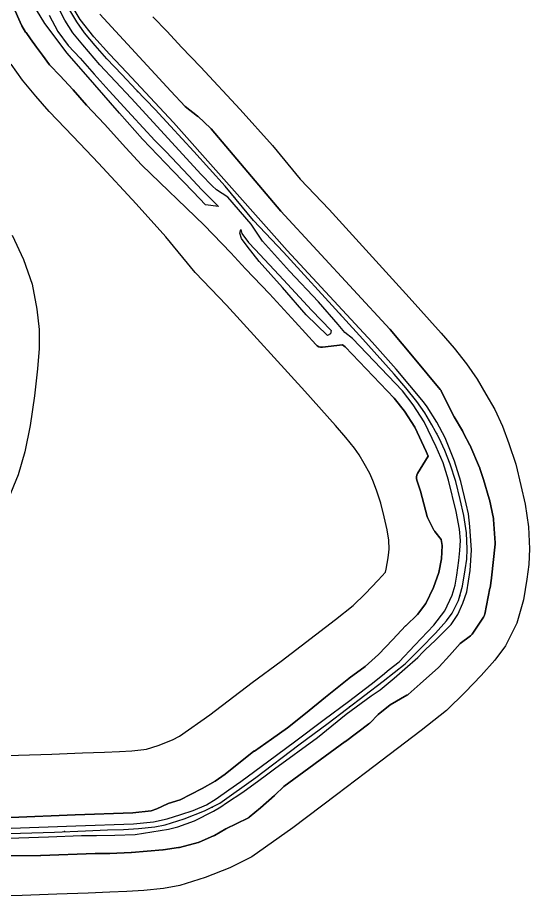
# Model space of a CAD drawing. Header units: inches. Extents: x 91426 to 118597, y 433843 to 446922.
# Drawn here: x 104013 to 104341, y 440611 to 441175 of the extents above; entities that cross this region are included whole.
import ezdxf

# ---------------------------------------------------------------- set-up
doc = ezdxf.new("R2010")
doc.units = ezdxf.units.IN
doc.header["$MEASUREMENT"] = 0
for name, color, linetype, true_color in [('As_waterkering_PWK', 7, 'Continuous', 0x8b0648), ('Beschermingszone_PWK', 7, 'Continuous', 0xde06d3), ('Kernzone_PWK', 7, 'Continuous', 0x33065f), ('Kruinlijnen_PWK', 7, 'Continuous', 0xda0676), ('Leggerbermen_PWK', 7, 'Continuous', 0xd60719), ('Referentiepunten_PWK', 7, 'Continuous', 0x7e0730)]:
    doc.layers.add(name, color=color, linetype=linetype, true_color=true_color)

msp = doc.modelspace()

# ---------------------------------------------------------------- linework, layer by layer
at = {"layer": 'As_waterkering_PWK'}
for points in [[(104110.6311, 441105.5366), (104100.8037, 441116.1481), (104088.6329, 441128.7158), (104079.3724, 441138.6377), (104069.7151, 441148.6919), (104062.3068, 441157.1586), (104055.4276, 441165.493), (104050.5328, 441172.3722), (104046.0349, 441180.0451)], [(104220.9933, 440983.0926), (104183.2216, 441024.6021), (104163.907, 441044.8428), (104145.6507, 441066.9355), (104125.6746, 441089.2929), (104110.6311, 441105.5366)], [(103983.3285, 440651.0097), (104014.4171, 440651.6711), (104036.2453, 440652.3326), (104056.2213, 440653.1264), (104070.2443, 440653.6555), (104080.5631, 440654.0524), (104090.0881, 440654.7139), (104100.5391, 440655.7722), (104107.1537, 440656.9628), (104119.4569, 440660.7993), (104132.4215, 440665.9587), (104142.2111, 440670.8535), (104165.3622, 440687.2577), (104193.0112, 440708.2921), (104211.6644, 440722.1827), (104246.9863, 440749.1703), (104261.1415, 440760.2828), (104271.0634, 440770.2047), (104280.5885, 440779.9943), (104287.5999, 440787.9318), (104291.3, 440792.873), (104295.2729, 440800.8964), (104297.9187, 440810.1569), (104299.6385, 440820.7402), (104300.61, 440827.54), (104300.8291, 440833.9694), (104300.4322, 440844.4205), (104298.7125, 440855.533), (104296.4635, 440865.8518), (104293.6854, 440877.3612), (104289.9812, 440888.4737), (104286.6739, 440897.3373), (104282.9697, 440905.2748), (104278.2072, 440913.7415), (104273.7093, 440921.5467), (104268.5499, 440928.8227), (104261.6707, 440937.4217), (104254.1301, 440946.2853), (104234.0217, 440968.7749), (104220.9933, 440983.0926)]]:
    msp.add_lwpolyline(points, dxfattribs=at)
at = {"layer": 'Beschermingszone_PWK'}
msp.add_lwpolyline([(104007.9027, 441186.4501), (104013.3193, 441174.2626), (104015.112, 441170.3378, 0.02749377), (104015.3674, 441169.8513), (104017.7345, 441165.8883, 0.02207545), (104017.9773, 441165.5198), (104020.8258, 441161.5861), (104024.5823, 441156.2583), (104028.5124, 441151.0181), (104033.0275, 441144.9012, 0.03171125), (104033.4353, 441144.4163), (104039.6135, 441137.9505), (104048.2324, 441128.8171), (104056.807, 441119.0552), (104068.4005, 441106.6622), (104082.0915, 441091.5231), (104092.0608, 441080.6107, 0.0155686), (104092.2778, 441080.3875), (104132.1326, 441041.8754), (104149.268, 441024.2063), (104158.7284, 441013.9111), (104174.0746, 440997.771), (104190.5147, 440979.8843), (104203.8543, 440965.224, 0.24207079), (104208.1385, 440963.6235), (104221.0526, 440965.1475), (104222.6258, 440963.9144), (104254.0828, 440930.8824), (104260.6755, 440922.5481), (104267.2551, 440912.2444), (104274.584, 440896.6845), (104275.9434, 440893.6058), (104269.0687, 440882.5292, 0.22521473), (104268.5878, 440878.2694), (104271.0031, 440871.2319), (104275.2956, 440854.839, 0.05524517), (104275.6903, 440853.8106), (104279.6548, 440846.137, 0.04682798), (104280.1595, 440845.3505), (104284.161, 440840.2373), (104284.8924, 440836.2148), (104284.416, 440827.7603), (104282.6981, 440819.0479), (104279.3265, 440809.3077), (104274.518, 440799.0741), (104268.9934, 440791.9883), (104261.574, 440784.8247, 0.01219623), (104261.4027, 440784.6511), (104253.2303, 440775.9514), (104243.9596, 440766.4195), (104235.416, 440758.5136), (104225.2119, 440751.151, 0.01742769), (104224.9366, 440750.9374), (104218.6432, 440745.693), (104210.0663, 440738.9634), (104197.2183, 440728.4996), (104185.5798, 440719.215), (104175.3907, 440712.0303), (104164.4192, 440704.3635, 0.0153386), (104164.1733, 440704.1802), (104145.6309, 440689.4515), (104139.2088, 440684.9182), (104131.0282, 440680.3167), (104123.4998, 440676.3646), (104116.752, 440672.9907), (104109.1894, 440670.5959, 0.02850097), (104108.6571, 440670.3933), (104101.7818, 440667.3178), (104098.2756, 440665.8639), (104086.5113, 440664.6511), (104049.5815, 440663.3154), (104008.2412, 440661.7306)], format="xyb", dxfattribs=at)
for points in [[(103933.5217, 440636.7771), (104027.3166, 440637.3063), (104027.4588, 440637.3091), (104062.3339, 440638.498), (104071.6766, 440638.6296), (104071.7801, 440638.6321), (104085.3993, 440639.1061), (104085.5524, 440639.1138), (104085.6543, 440639.1215), (104105.6304, 440640.8413), (104105.8541, 440640.8657), (104105.9271, 440640.8758), (104115.849, 440642.331), (104116.0989, 440642.3742), (104116.3817, 440642.439), (104128.2949, 440645.5369), (104128.3307, 440645.5464), (104128.6438, 440645.6413), (104128.95, 440645.7566), (104129.0613, 440645.8043), (104138.3217, 440649.9054), (104138.5084, 440649.9927), (104138.797, 440650.147), (104138.8355, 440650.1694), (104146.0632, 440654.4286), (104160.162, 440661.2169), (104160.2043, 440661.2375), (104160.4929, 440661.3918), (104160.7708, 440661.5646), (104161.0367, 440661.7551), (104161.1938, 440661.8808), (104168.3375, 440667.8339), (104168.4333, 440667.9158), (104168.4603, 440667.9397), (104177.4153, 440675.9079), (104177.5459, 440676.0282), (104183.2621, 440681.4904), (104222.726, 440710.3703), (104222.7844, 440710.4137), (104237.8657, 440721.7908), (104237.8983, 440721.8156), (104238.1512, 440722.0232), (104238.39, 440722.2469), (104238.4713, 440722.3301), (104243.7722, 440727.8835), (104251.5446, 440733.9287), (104262.2285, 440740.1073), (104262.5033, 440740.2783), (104262.7692, 440740.4688), (104262.9952, 440740.6529), (104270.8004, 440747.3998), (104270.8273, 440747.4233), (104270.8731, 440747.4639), (104282.6471, 440758.0472), (104282.8401, 440758.2303), (104283.0043, 440758.4024), (104289.6189, 440765.6785), (104289.6357, 440765.6971), (104296.4737, 440773.2949), (104302.9907, 440778.308), (104303.2388, 440778.5119), (104303.4776, 440778.7356), (104303.7013, 440778.9744), (104303.9089, 440779.2273), (104304.082, 440779.4673), (104311.4495, 440790.3459), (104311.4669, 440790.3718), (104311.6397, 440790.6497), (104311.794, 440790.9383), (104311.929, 440791.2363), (104312.0443, 440791.5425), (104312.1392, 440791.8556), (104312.2113, 440792.1633), (104315.5595, 440808.8014), (104315.5617, 440808.8123), (104315.6055, 440809.0663), (104316.5315, 440815.4163), (104316.541, 440815.4852), (104316.5547, 440815.5991), (104318.8951, 440837.1934), (104318.9135, 440837.4051), (104318.9242, 440837.7321), (104318.9135, 440838.0591), (104318.9117, 440838.0852), (104317.8534, 440853.0342), (104317.8231, 440853.3337), (104317.7698, 440853.6566), (104317.757, 440853.7187), (104315.1879, 440865.8286), (104315.1264, 440866.0851), (104315.0874, 440866.2227), (104311.3867, 440878.6058), (104311.3654, 440878.6755), (104309.1165, 440885.8193), (104309.0819, 440885.9251), (104308.9666, 440886.2313), (104308.925, 440886.3289), (104302.5648, 440900.8069), (104302.4714, 440901.0073), (104302.4186, 440901.1112), (104298.7936, 440908.0497), (104298.1489, 440909.4772), (104298.0765, 440909.6306), (104297.9222, 440909.9192), (104297.8905, 440909.9733), (104292.5591, 440918.9456), (104284.3058, 440935.4523), (104284.1638, 440935.7162), (104283.991, 440935.9941), (104283.8005, 440936.26), (104283.6707, 440936.4221), (104266.8763, 440956.5225), (104251.5369, 440975.0355), (104251.446, 440975.1421), (104251.3574, 440975.2405), (104181.3185, 441050.9618), (104136.6351, 441103.8239), (104136.5757, 441103.8928), (104136.352, 441104.1316), (104136.23, 441104.2496), (104128.3334, 441111.6273), (104128.2166, 441111.733), (104127.9896, 441111.9206), (104119.9684, 441118.1593), (104110.8587, 441127.9105), (104065.2151, 441177.4775)], [(104099.2065, 441175.7312), (104108.419, 441166.1401), (104117.6236, 441156.278), (104129.8484, 441143.6546), (104155.2649, 441116.2102), (104175.9933, 441093.0108), (104193.8316, 441071.4239), (104212.4874, 441051.8736), (104263.7241, 440995.5666), (104284.2772, 440972.5796), (104292.5283, 440962.881), (104300.5087, 440952.9054), (104307.427, 440943.1489), (104312.9683, 440933.5332), (104318.576, 440923.5639), (104323.5939, 440912.8112), (104327.7047, 440901.7942), (104332.17, 440888.3984), (104335.4512, 440874.8047), (104338.0551, 440862.8576), (104340.3156, 440848.251), (104340.855, 440834.0472), (104340.5133, 440824.0198), (104339.1821, 440814.703), (104337.0244, 440801.4246), (104332.734, 440786.4083), (104325.5178, 440771.8347), (104318.649, 440762.662), (104309.9295, 440752.7907), (104299.5414, 440742.1142), (104287.729, 440730.3017), (104271.4797, 440717.5452), (104235.753, 440690.2484), (104217.0665, 440676.333), (104189.0413, 440655.0124), (104162.8385, 440636.4458), (104148.7904, 440629.4217), (104132.8253, 440623.0683), (104116.6873, 440618.036), (104106.1055, 440616.1313), (104093.4895, 440614.8537), (104082.7178, 440614.1057), (104071.7671, 440613.6845), (104057.7696, 440613.1563), (104037.6451, 440612.3567), (104015.4483, 440611.684), (103984.0055, 440611.015)], [(103982.4822, 440701.003), (104013.128, 440701.655), (104034.4954, 440702.3025), (104054.286, 440703.0889), (104068.3407, 440703.6193), (104077.8696, 440703.9858), (104085.8363, 440704.539), (104093.5812, 440705.3233), (104095.2368, 440705.6213), (104102.7463, 440707.963), (104111.9604, 440711.6298), (104116.4269, 440713.8631), (104135.7633, 440727.5643), (104162.942, 440748.2409), (104181.5536, 440762.1006), (104216.3696, 440788.7016), (104227.9073, 440797.7592), (104235.4659, 440805.3179), (104243.9122, 440813.9988), (104248.4993, 440819.1917), (104249.0366, 440821.0723), (104250.2089, 440828.2868), (104250.7309, 440831.9402), (104250.7968, 440833.8721), (104250.578, 440839.6323), (104249.5342, 440846.3772), (104247.7288, 440854.6606), (104245.5796, 440863.5646), (104242.8268, 440871.823), (104240.5239, 440877.9948), (104238.4619, 440882.4133), (104234.7559, 440889.0018), (104231.5621, 440894.5439), (104228.6013, 440898.7194), (104223.0987, 440905.5976), (104216.4461, 440913.4174), (104196.8937, 440935.2853), (104146.6393, 440990.5127), (104126.5012, 441011.6163), (104107.7224, 441034.3414), (104088.6867, 441055.6462), (104064.4979, 441081.765), (104052.3944, 441094.2631), (104043.0642, 441104.2598), (104032.8509, 441114.8929), (104024.2039, 441124.7752), (104015.7264, 441135.046), (104008.5139, 441145.1825)], [(104009.1743, 441035.5855), (104016.4206, 441019.8248), (104021.8742, 441004.0933), (104024.8955, 440987.9796), (104026.3258, 440974.9031), (104026.3258, 440962.716), (104025.3216, 440949.6611), (104023.4054, 440932.2679), (104020.5814, 440913.3922), (104017.2702, 440896.5052), (104012.8893, 440881.648), (104006.6157, 440866.0653)]]:
    msp.add_lwpolyline(points, dxfattribs=at)
at = {"layer": 'Kernzone_PWK'}
msp.add_lwpolyline([(104008.2412, 440661.7306), (104049.5815, 440663.3154), (104086.5113, 440664.6511), (104098.2756, 440665.8639), (104101.7818, 440667.3178), (104108.6571, 440670.3933, -0.02850097), (104109.1894, 440670.5959), (104116.752, 440672.9907), (104123.4998, 440676.3646), (104131.0282, 440680.3167), (104139.2088, 440684.9182), (104145.6309, 440689.4515), (104164.1733, 440704.1802, -0.0153386), (104164.4192, 440704.3635), (104175.3907, 440712.0303), (104185.5798, 440719.215), (104197.2183, 440728.4996), (104210.0663, 440738.9634), (104218.6432, 440745.693), (104224.9366, 440750.9374, -0.01742769), (104225.2119, 440751.151), (104235.416, 440758.5136), (104243.9596, 440766.4195), (104253.2303, 440775.9514), (104261.4027, 440784.6511, -0.01219623), (104261.574, 440784.8247), (104268.9934, 440791.9883), (104274.518, 440799.0741), (104279.3265, 440809.3077), (104282.6981, 440819.0479), (104284.416, 440827.7603), (104284.8924, 440836.2148), (104284.161, 440840.2373), (104280.1595, 440845.3505, -0.04682798), (104279.6548, 440846.137), (104275.6903, 440853.8106, -0.05524517), (104275.2956, 440854.839), (104271.0031, 440871.2319), (104268.5878, 440878.2694, -0.22521473), (104269.0687, 440882.5292), (104275.9434, 440893.6058), (104274.584, 440896.6845), (104267.2551, 440912.2444), (104260.6755, 440922.5481), (104254.0828, 440930.8824), (104222.6258, 440963.9144), (104221.0526, 440965.1475), (104208.1385, 440963.6235, -0.24207079), (104203.8543, 440965.224), (104190.5147, 440979.8843), (104174.0746, 440997.771), (104158.7284, 441013.9111), (104149.268, 441024.2063), (104132.1326, 441041.8754), (104092.2778, 441080.3875, -0.0155686), (104092.0608, 441080.6107), (104082.0915, 441091.5231), (104068.4005, 441106.6622), (104056.807, 441119.0552), (104048.2324, 441128.8171), (104039.6135, 441137.9505), (104033.4353, 441144.4163, -0.03171125), (104033.0275, 441144.9012), (104028.5124, 441151.0181), (104024.5823, 441156.2583), (104020.8258, 441161.5861), (104017.9773, 441165.5198, -0.02207545), (104017.7345, 441165.8883), (104015.3674, 441169.8513, -0.02749378), (104015.112, 441170.3378), (104013.3193, 441174.2626), (104007.9027, 441186.4501)], format="xyb", dxfattribs=at)
msp.add_lwpolyline([(104065.2151, 441177.4775), (104110.8587, 441127.9105), (104119.9684, 441118.1593), (104127.9896, 441111.9206), (104128.2166, 441111.733), (104128.3334, 441111.6273), (104136.23, 441104.2496), (104136.352, 441104.1316), (104136.5757, 441103.8928), (104136.6351, 441103.8239), (104181.3185, 441050.9618), (104251.3574, 440975.2405), (104251.446, 440975.1421), (104251.5369, 440975.0355), (104266.8763, 440956.5225), (104283.6707, 440936.4221), (104283.8005, 440936.26), (104283.991, 440935.9941), (104284.1638, 440935.7162), (104284.3058, 440935.4523), (104292.5591, 440918.9456), (104297.8905, 440909.9733), (104297.9222, 440909.9192), (104298.0765, 440909.6306), (104298.1489, 440909.4772), (104298.7936, 440908.0497), (104302.4186, 440901.1112), (104302.4714, 440901.0073), (104302.5648, 440900.8069), (104308.925, 440886.3289), (104308.9666, 440886.2313), (104309.0819, 440885.9251), (104309.1165, 440885.8193), (104311.3654, 440878.6755), (104311.3867, 440878.6058), (104315.0874, 440866.2227), (104315.1264, 440866.0851), (104315.1879, 440865.8286), (104317.757, 440853.7187), (104317.7698, 440853.6566), (104317.8231, 440853.3337), (104317.8534, 440853.0342), (104318.9117, 440838.0852), (104318.9135, 440838.0591), (104318.9242, 440837.7321), (104318.9135, 440837.4051), (104318.8951, 440837.1934), (104316.5547, 440815.5991), (104316.541, 440815.4852), (104316.5315, 440815.4163), (104315.6055, 440809.0663), (104315.5617, 440808.8123), (104315.5595, 440808.8014), (104312.2113, 440792.1633), (104312.1392, 440791.8556), (104312.0443, 440791.5425), (104311.929, 440791.2363), (104311.794, 440790.9383), (104311.6397, 440790.6497), (104311.4669, 440790.3718), (104311.4495, 440790.3459), (104304.082, 440779.4673), (104303.9089, 440779.2273), (104303.7013, 440778.9744), (104303.4776, 440778.7356), (104303.2388, 440778.5119), (104302.9907, 440778.308), (104296.4737, 440773.2949), (104289.6357, 440765.6971), (104289.6189, 440765.6785), (104283.0043, 440758.4024), (104282.8401, 440758.2303), (104282.6471, 440758.0472), (104270.8731, 440747.4639), (104270.8273, 440747.4233), (104270.8004, 440747.3998), (104262.9952, 440740.6529), (104262.7692, 440740.4688), (104262.5033, 440740.2783), (104262.2285, 440740.1073), (104251.5446, 440733.9287), (104243.7722, 440727.8835), (104238.4713, 440722.3301), (104238.39, 440722.2469), (104238.1512, 440722.0232), (104237.8983, 440721.8156), (104237.8657, 440721.7908), (104222.7844, 440710.4137), (104222.726, 440710.3703), (104183.2621, 440681.4904), (104177.5459, 440676.0282), (104177.4153, 440675.9079), (104168.4603, 440667.9397), (104168.4333, 440667.9158), (104168.3375, 440667.8339), (104161.1938, 440661.8808), (104161.0367, 440661.7551), (104160.7708, 440661.5646), (104160.4929, 440661.3918), (104160.2043, 440661.2375), (104160.162, 440661.2169), (104146.0632, 440654.4286), (104138.8355, 440650.1694), (104138.797, 440650.147), (104138.5084, 440649.9927), (104138.3217, 440649.9054), (104129.0613, 440645.8043), (104128.95, 440645.7566), (104128.6438, 440645.6413), (104128.3307, 440645.5464), (104128.2949, 440645.5369), (104116.3817, 440642.439), (104116.0989, 440642.3742), (104115.849, 440642.331), (104105.9271, 440640.8758), (104105.8541, 440640.8657), (104105.6304, 440640.8413), (104085.6543, 440639.1215), (104085.5524, 440639.1138), (104085.3993, 440639.1061), (104071.7801, 440638.6321), (104071.6766, 440638.6296), (104062.3339, 440638.498), (104027.4588, 440637.3091), (104027.3166, 440637.3063), (103933.5217, 440636.7771)], dxfattribs=at)
at = {"layer": 'Kruinlijnen_PWK'}
for points in [[(104008.4347, 440654.7328, 0), (104049.8421, 440656.3203, 0), (104086.9972, 440657.6641, 0), (104099.8295, 440658.987, 0), (104108.4285, 440660.8391, 0), (104117.292, 440663.6172, 0), (104125.0972, 440666.2631, 0), (104133.627, 440669.9023, 0), (104139.8447, 440673.7388, 0), (104148.0468, 440679.4273, 0), (104155.819, 440684.719, 0), (104173.6784, 440698.0805, 0), (104190.0826, 440710.2513, 0), (104209.1326, 440724.6712, 0), (104224.7431, 440736.1806, 0), (104239.2952, 440747.2931, 0), (104246.7035, 440752.9816, 0), (104250.9369, 440756.6858, 0), (104257.2869, 440761.5806, 0), (104267.3111, 440772.3612, 0), (104279.6142, 440785.1935, 0), (104286.6257, 440794.454, 0), (104291.3882, 440804.3759, 0), (104293.2403, 440810.7259, 0), (104294.2986, 440817.3405, 0), (104295.4892, 440826.6009, 0), (104296.283, 440833.0832, 0), (104296.5476, 440839.4332, 0), (104296.0484, 440846.7766, 0), (104293.9318, 440858.0214, 0), (104288.8746, 440878.327, 0), (104285.4351, 440889.4396, 0), (104280.953, 440899.5901, 0), (104273.3965, 440915.6334, 0), (104266.385, 440926.6136, 0), (104259.3735, 440935.4772, 0), (104227.3442, 440969.1101, 0), (104222.4494, 440972.9466, 0), (104218.2161, 440978.1059, 0), (104205.5161, 440992.6581, 0), (104186.9952, 441012.3696, 0), (104169.6649, 441031.6842, 0), (104162.3889, 441042.6644, 0), (104147.3988, 441059.8334, 0), (104140.1638, 441064.6249, 0), (104137.3857, 441067.1384, 0), (104130.2419, 441074.5468, 0), (104085.395, 441123.3625, 0), (104065.2866, 441144.9261, 0), (104054.3064, 441157.6261, 0), (104048.0887, 441165.4313, 0), (104042.797, 441173.5011, 0), (104036.447, 441185.9366, 0)], [(103966.1693, 440648.2816, 0), (104013.2652, 440648.5462, 0), (104032.3606, 440649.3297, 0), (104053.482, 440650.1337, 0), (104063.2716, 440650.1337, 0), (104074.9133, 440650.3983, 0), (104088.0102, 440650.7952, 0), (104109.4415, 440654.1025, 0), (104115.3946, 440655.69, 0), (104126.1102, 440659.5264, 0), (104138.1488, 440665.7442, 0), (104142.9113, 440668.5223, 0), (104146.6155, 440671.0358, 0), (104157.0666, 440677.915, 0), (104167.253, 440685.4557, 0), (104172.2801, 440689.1598, 0), (104177.4395, 440692.864, 0), (104204.9562, 440712.9724, 0), (104223.3448, 440727.9214, 0), (104239.3521, 440739.6953, 0), (104245.0407, 440743.6641, 0), (104254.1688, 440751.0724, 0), (104260.9157, 440757.0256, 0), (104269.2501, 440764.3016, 0), (104272.4251, 440767.7412, 0), (104274.1449, 440769.5933, 0), (104280.4949, 440775.2819, 0), (104285.6543, 440780.5735, 0), (104290.5632, 440785.5906, 0), (104294.9289, 440791.9406, 0), (104298.1039, 440799.3489, 0), (104300.6174, 440806.4927, 0), (104302.8664, 440820.2511, 0), (104303.7924, 440833.2157, 0), (104302.5877, 440848.5716, 0), (104301.7939, 440856.5091, 0), (104300.3387, 440862.9914, 0), (104296.9133, 440877.2689, 0), (104292.7981, 440890.3759, 0), (104286.7126, 440905.3248, 0), (104281.421, 440915.5113, 0), (104275.3355, 440925.3009, 0), (104272.9543, 440928.4759, 0), (104255.4917, 440949.3781, 0), (104240.0136, 440966.8406, 0), (104185.5093, 441025.7105, 0), (104175.3228, 441037.0876, 0), (104112.6165, 441107.8638, 0), (104082.5862, 441139.8784, 0), (104071.4737, 441151.7847, 0), (104061.5659, 441162.7549, 0), (104052.6882, 441174.0098, 0), (104046.9997, 441183.6671, 0)]]:
    msp.add_polyline3d(points, dxfattribs=at)
at = {"layer": 'Leggerbermen_PWK'}
msp.add_lwpolyline([(104032.911, 441176.7699), (104038.4673, 441166.3189), (104044.9496, 441157.1907), (104052.6225, 441149.1209), (104061.6184, 441138.9344), (104071.2757, 441128.0865), (104085.6955, 441112.4761), (104100.5122, 441096.3364), (104107.656, 441089.1927), (104122.3404, 441073.5822), (104130.5425, 441064.7187), (104141.5227, 441054.003), (104133.1883, 441055.0614), (104125.1185, 441063.2635), (104112.4185, 441076.4926), (104092.5747, 441097.1302), (104078.0226, 441113.799), (104062.0153, 441132.0553), (104044.4204, 441152.4282), (104030.1329, 441171.346), (104024.7089, 441180.2095)], dxfattribs=at)
msp.add_lwpolyline([(104155.6779, 441039.1863), (104156.3394, 441036.6728), (104160.5727, 441030.8519), (104164.9384, 441026.2217), (104183.1947, 441006.9071), (104201.1864, 440987.3279), (104213.7541, 440974.231), (104213.3572, 440972.2466), (104211.3729, 440971.1883), (104197.7468, 440984.4175), (104182.4009, 441002.0123), (104167.4519, 441018.5488), (104159.9113, 441028.3384), (104156.2071, 441033.3655), (104155.1488, 441036.8051)], close=True, dxfattribs=at)
at = {"layer": 'Referentiepunten_PWK'}
for p in [(104089.5441, 441127.7749), (104151.673, 441059.6477), (104219.7251, 440984.4863), (104281.4576, 440907.963), (104296.1642, 440804.0161), (104225.3673, 440732.6524), (104137.3308, 440668.4134), (104042.6109, 440652.5856)]:
    msp.add_point(p, dxfattribs=at)

doc.saveas('drawing.dxf')
